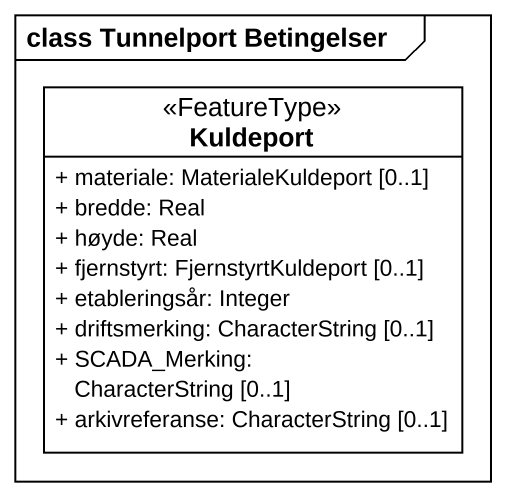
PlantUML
@startuml
mainframe class Tunnelport Betingelser
hide circle
hide empty members
skinparam classAttributeIconSize 0
class Kuldeport <<FeatureType>> {
  + materiale: MaterialeKuldeport [0..1]
  + bredde: Real
  + høyde: Real
  + fjernstyrt: FjernstyrtKuldeport [0..1]
  + etableringsår: Integer
  + driftsmerking: CharacterString [0..1]
  + SCADA_Merking: CharacterString [0..1]
  + arkivreferanse: CharacterString [0..1]
}
@enduml
